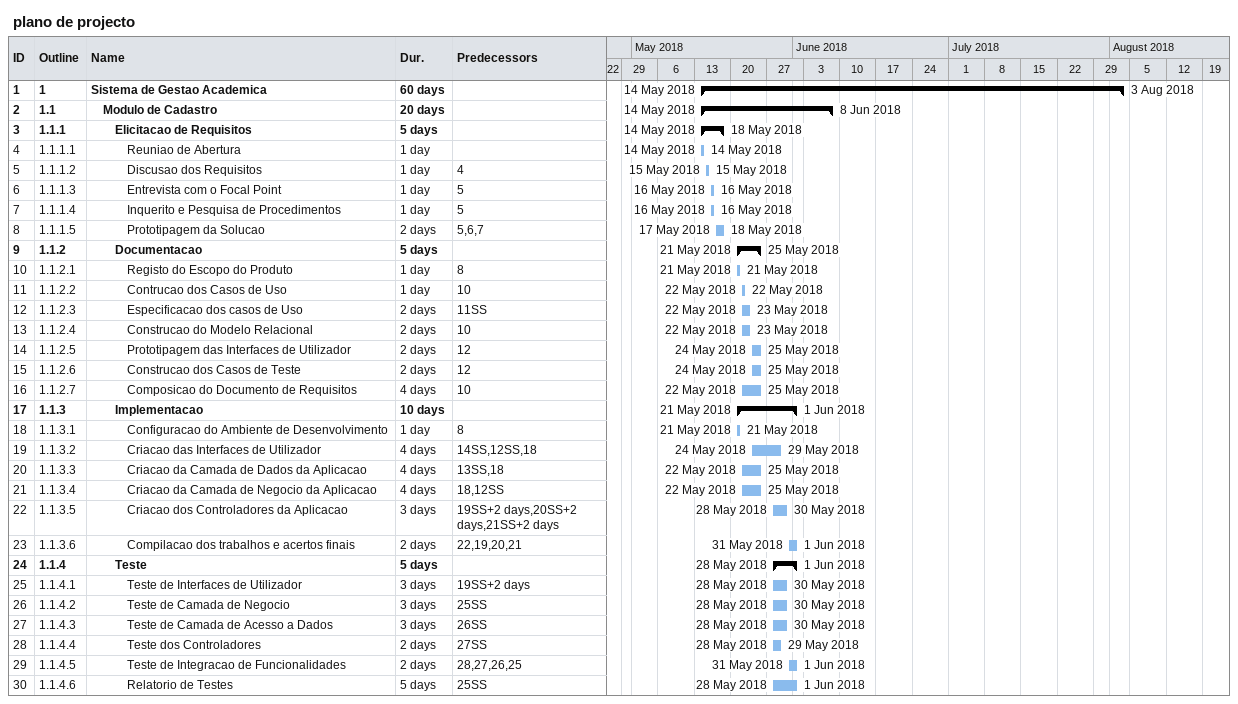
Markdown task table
plano de projecto

| ID | WBS | Task | Duration | Start | Finish | Predecessors |
|---|---|---|---|---|---|---|
| 1 | 1 | **Sistema de Gestao Academica** | 60d | 2018-05-14 | 2018-08-03 |  |
| 2 | 1.1 | **Modulo de Cadastro** | 20d | 2018-05-14 | 2018-06-08 |  |
| 3 | 1.1.1 | **Elicitacao de Requisitos** | 5d | 2018-05-14 | 2018-05-18 |  |
| 4 | 1.1.1.1 | Reuniao de Abertura | 1d | 2018-05-14 | 2018-05-14 |  |
| 5 | 1.1.1.2 | Discusao dos Requisitos | 1d | 2018-05-15 | 2018-05-15 | 4 |
| 6 | 1.1.1.3 | Entrevista com o Focal Point | 1d | 2018-05-16 | 2018-05-16 | 5 |
| 7 | 1.1.1.4 | Inquerito e Pesquisa de Procedimentos | 1d | 2018-05-16 | 2018-05-16 | 5 |
| 8 | 1.1.1.5 | Prototipagem da Solucao | 2d | 2018-05-17 | 2018-05-18 | 5, 6, 7 |
| 9 | 1.1.2 | **Documentacao** | 5d | 2018-05-21 | 2018-05-25 |  |
| 10 | 1.1.2.1 | Registo do Escopo do Produto | 1d | 2018-05-21 | 2018-05-21 | 8 |
| 11 | 1.1.2.2 | Contrucao dos Casos de Uso | 1d | 2018-05-22 | 2018-05-22 | 10 |
| 12 | 1.1.2.3 | Especificacao dos casos de Uso | 2d | 2018-05-22 | 2018-05-23 | 11SS |
| 13 | 1.1.2.4 | Construcao do Modelo Relacional | 2d | 2018-05-22 | 2018-05-23 | 10 |
| 14 | 1.1.2.5 | Prototipagem das Interfaces de Utilizador | 2d | 2018-05-24 | 2018-05-25 | 12 |
| 15 | 1.1.2.6 | Construcao dos Casos de Teste | 2d | 2018-05-24 | 2018-05-25 | 12 |
| 16 | 1.1.2.7 | Composicao do Documento de Requisitos | 4d | 2018-05-22 | 2018-05-25 | 10 |
| 17 | 1.1.3 | **Implementacao** | 10d | 2018-05-21 | 2018-06-01 |  |
| 18 | 1.1.3.1 | Configuracao do Ambiente de Desenvolvimento | 1d | 2018-05-21 | 2018-05-21 | 8 |
| 19 | 1.1.3.2 | Criacao das Interfaces de Utilizador | 4d | 2018-05-24 | 2018-05-29 | 14SS, 12SS, 18 |
| 20 | 1.1.3.3 | Criacao da Camada de Dados da Aplicacao | 4d | 2018-05-22 | 2018-05-25 | 13SS, 18 |
| 21 | 1.1.3.4 | Criacao da Camada de Negocio da Aplicacao | 4d | 2018-05-22 | 2018-05-25 | 18, 12SS |
| 22 | 1.1.3.5 | Criacao dos Controladores da Aplicacao | 3d | 2018-05-28 | 2018-05-30 | 19SS+2d, 20SS+2d, 21SS+2d |
| 23 | 1.1.3.6 | Compilacao dos trabalhos e acertos finais | 2d | 2018-05-31 | 2018-06-01 | 22, 19, 20, 21 |
| 24 | 1.1.4 | **Teste** | 5d | 2018-05-28 | 2018-06-01 |  |
| 25 | 1.1.4.1 | Teste de Interfaces de Utilizador | 3d | 2018-05-28 | 2018-05-30 | 19SS+2d |
| 26 | 1.1.4.2 | Teste de Camada de Negocio | 3d | 2018-05-28 | 2018-05-30 | 25SS |
| 27 | 1.1.4.3 | Teste de Camada de Acesso a Dados | 3d | 2018-05-28 | 2018-05-30 | 26SS |
| 28 | 1.1.4.4 | Teste dos Controladores | 2d | 2018-05-28 | 2018-05-29 | 27SS |
| 29 | 1.1.4.5 | Teste de Integracao de Funcionalidades | 2d | 2018-05-31 | 2018-06-01 | 28, 27, 26, 25 |
| 30 | 1.1.4.6 | Relatorio de Testes | 5d | 2018-05-28 | 2018-06-01 | 25SS |
